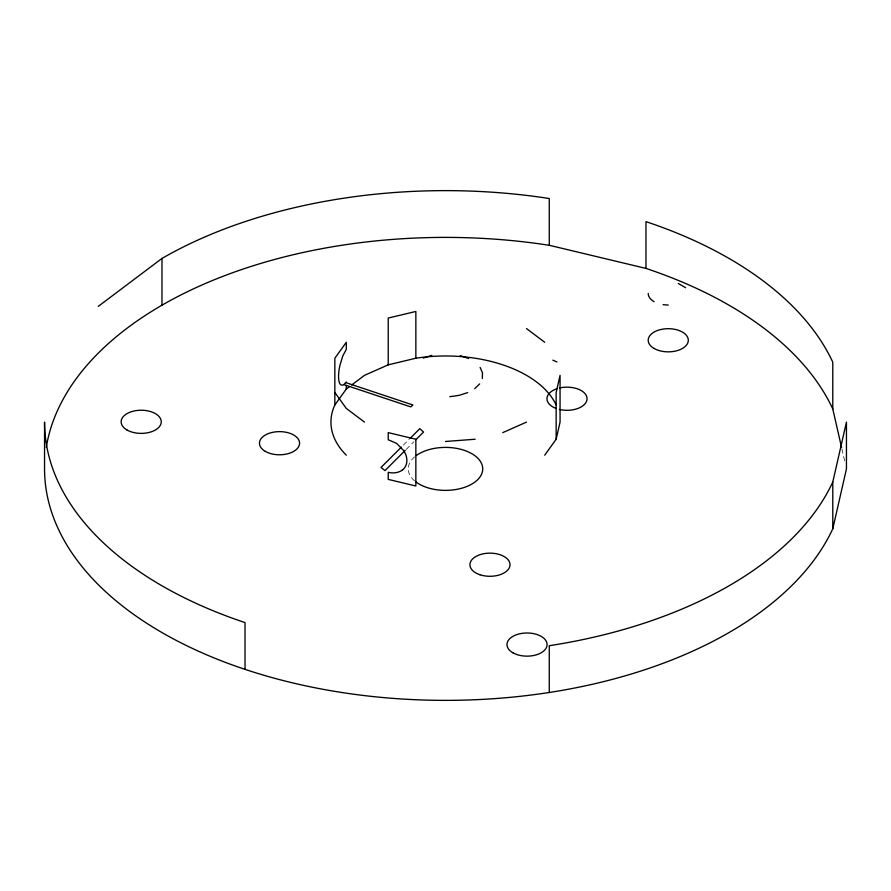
<?xml version="1.0" encoding="UTF-8"?>
<svg xmlns="http://www.w3.org/2000/svg" width="891" height="891" viewBox="0 0 891 891"><rect width="100%" height="100%" fill="white"/><g stroke="black" fill="none" stroke-linecap="round" stroke-linejoin="round"><path stroke-width="0.67" stroke-dasharray="4.46 3.34" d="M403.322 445.155L409.136 439.341M406.207 449.387L413.914 441.669M841.895 448.908L845.236 463.554M414.493 480.784A37.233 21.495 0 0 1 416.331 455.535"/><path stroke-width="1.34" d="M482.332 378.497L482.488 372.884L480.115 367.437M556.151 439.23L560.06 422.111L560.06 375.345L556.151 392.463L556.151 439.23L544.713 455.19M832.784 528.797L832.784 482.031L846.45 422.111L846.45 468.889L832.784 528.797A400.95 231.482 0 0 1 393.165 698.388A400.95 231.482 0 0 1 44.55 468.889L44.55 422.111A400.95 231.482 0 0 0 245.025 622.586L245.025 669.353M346.287 455.19A114.56 66.134 0 0 1 334.849 404.993L334.849 358.227L346.287 342.278L346.287 349.395L342.823 355.877L339.827 365.678A19.925 6.226 -76.6 0 0 340.507 384.6L342.033 385.268L343.859 384.589L346.287 381.938M334.849 404.993L346.287 389.044L349.506 386.627M401.384 447.093L381.025 467.452L384.979 470.604L405.238 450.345M410.105 438.372L419.806 428.671L423.57 432.024L415.852 439.742M474.669 388.699L479.67 383.887M98.266 306.37L161.984 258.435A400.95 231.482 0 0 1 549.268 198.515L549.268 245.281A400.95 231.482 0 0 0 46.276 447.416M351.644 385.012L364.497 375.345L388.22 364.842L415.852 358.227A114.56 66.134 0 0 1 556.151 404.993M502.78 432.625L526.503 422.111M423.303 358.093L431.801 355.364M467.697 392.608L459.199 395.337L449.777 396.707M445.5 441.49L475.148 439.23M663.071 304.689L668.261 305.078M549.268 245.281L645.975 268.414A400.95 231.482 0 0 1 832.784 408.969L841.594 447.583M345.842 382.629L412.934 404.993L410.762 406.897L343.859 384.589M460.291 355.62L468.633 358.505M678.285 283.483L685.625 287.715M552.832 360.153L556.986 361.991M526.503 328.579L544.713 342.278M364.497 422.111L346.287 408.412L334.849 392.463M832.784 408.969L832.784 362.203A400.95 231.482 0 0 0 645.975 221.647L645.975 268.414M549.268 692.485L549.268 645.719A400.95 231.482 0 0 0 832.784 482.031M415.852 358.227L415.852 311.46L388.22 318.065L388.22 364.842M346.287 385.491L346.287 389.044M161.984 258.435L161.984 305.201M654.083 301.693A20.047 11.572 0 0 1 648.214 293.507M416.331 455.535A37.233 21.495 0 0 1 471.083 453.274A37.233 21.495 0 0 1 470.214 484.96A37.233 21.495 0 0 1 415.607 481.697M559.336 388.042A20.047 11.572 0 0 1 587.058 398.734A20.047 11.572 0 0 1 559.336 409.426M555.873 408.356A20.047 11.572 0 0 1 556.986 388.71M402.175 470.225C398.11 472.954 392.898 473.555 388.22 472.286L388.22 479.391L415.852 485.996L415.852 439.23L388.22 432.625L388.22 439.742L396.606 443.384L403.823 450.746A19.925 15.036 35.7 0 1 402.175 470.225M654.083 348.459A20.047 11.572 0 0 0 687.629 343.269A20.047 11.572 0 0 0 663.071 329.091A20.047 11.572 0 0 0 654.083 348.459M127.023 429.997A20.047 11.572 0 0 0 160.569 424.807A20.047 11.572 0 0 0 136.011 410.628A20.047 11.572 0 0 0 127.023 429.997M265.34 451.392A20.047 11.572 0 0 0 298.886 446.202A20.047 11.572 0 0 0 274.328 432.024A20.047 11.572 0 0 0 265.34 451.392M512.86 652.758A20.047 11.572 0 0 0 546.406 647.568A20.047 11.572 0 0 0 521.848 633.39A20.047 11.572 0 0 0 512.86 652.758M479.948 574.74A20.047 11.572 0 0 0 510.02 564.716A20.047 11.572 0 0 0 479.948 554.692A20.047 11.572 0 0 0 479.948 574.74"/></g></svg>
